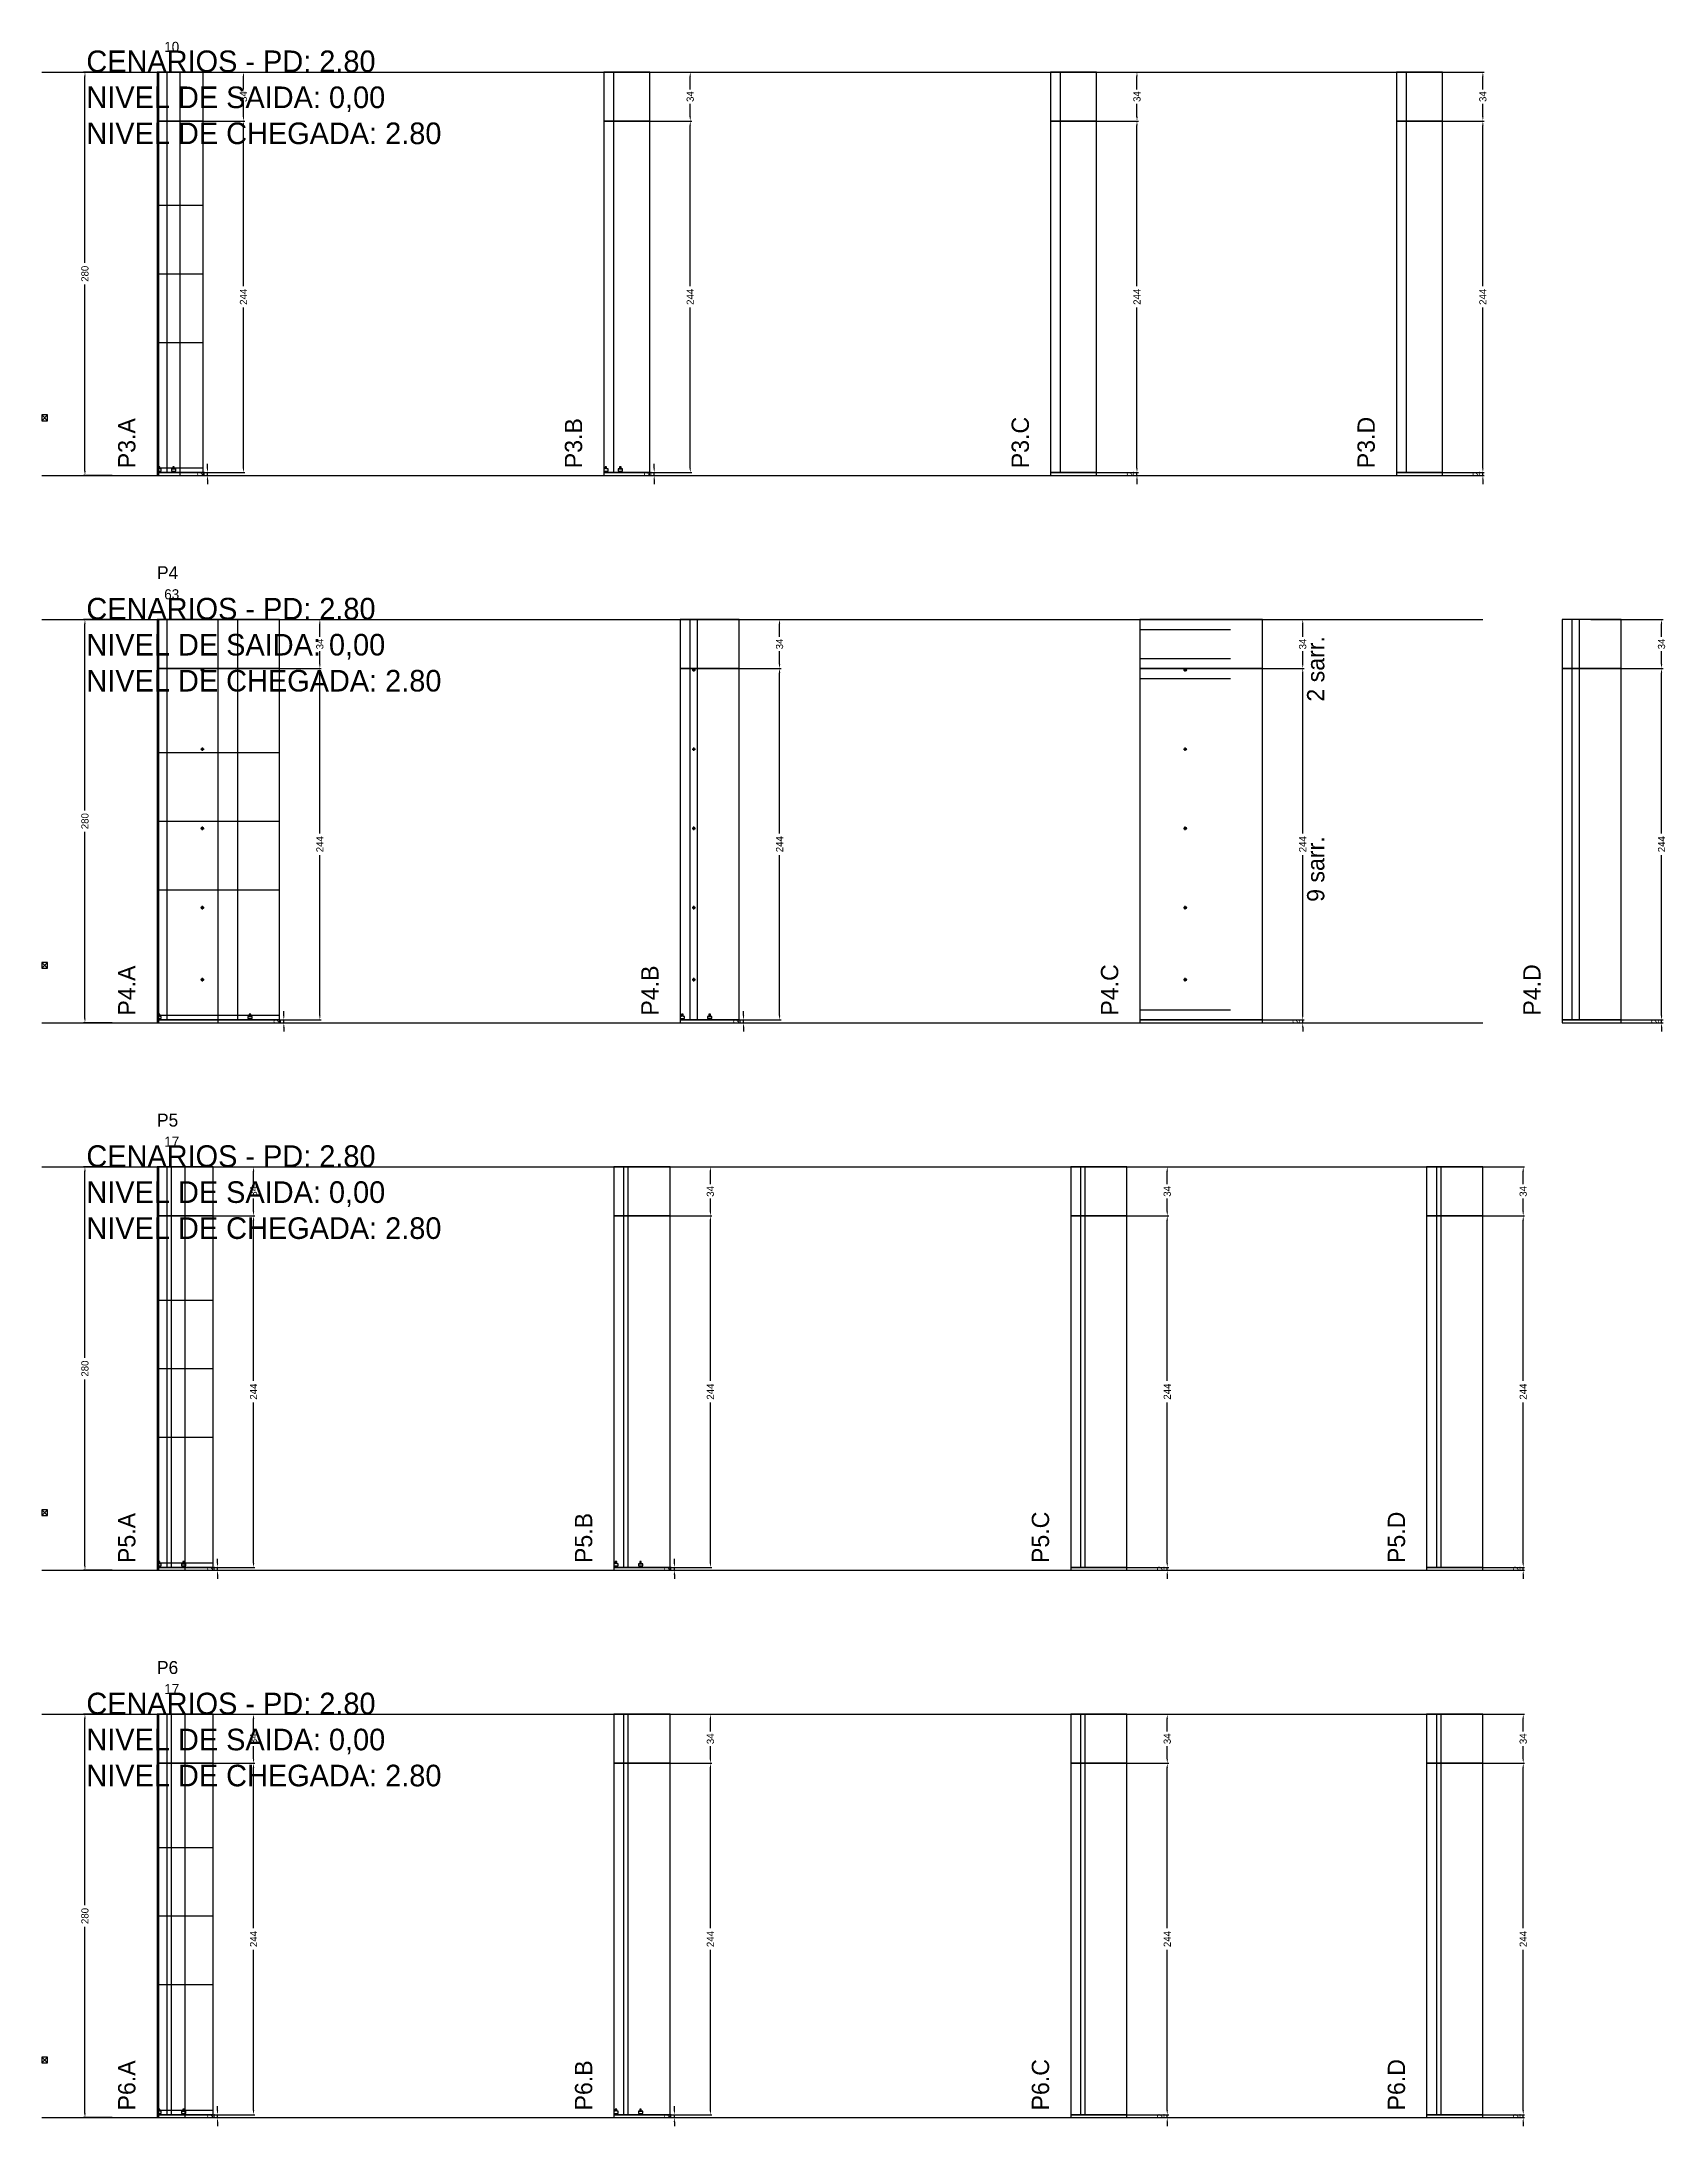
# Model space of a CAD drawing. Header units: centimetres. Extents: x -8500 to 4118, y -39526 to 295.
# Drawn here: x -7000 to -5873, y -2286 to -839 of the extents above; entities that cross this region are included whole.
import ezdxf

# ---------------------------------------------------------------- set-up
doc = ezdxf.new("R2010")
doc.units = ezdxf.units.CM
doc.linetypes.add('DASHED', pattern=[2, -2])
for name, color, linetype in [('CHAPA', 140, 'Continuous'), ('COTA', 241, 'Continuous'), ('COTAS FURACAO', 16, 'Continuous'), ('Madeira', 30, 'Continuous'), ('MEIO_PONT', 160, 'Continuous'), ('NOMENCLATURA', 7, 'Continuous'), ('Nível', 160, 'Continuous'), ('Painéis', 200, 'Continuous'), ('Perfil Metálico', 150, 'Continuous'), ('SARR_2.2x7', 40, 'Continuous'), ('SARRAFO DE PRESSAO', 200, 'Continuous'), ('texto', 7, 'Continuous'), ('TEXTO_GERAL', 7, 'Continuous')]:
    doc.layers.add(name, color=color, linetype=linetype)
doc.dimstyles.new('PAINEL-NOVA', dxfattribs={"dimtxt": 5, "dimasz": 3, "dimexe": 1, "dimexo": 1, "dimgap": 1, "dimtad": 1, "dimcen": 2.5, "dimazin": 3, "dimtfac": 1, "dimtmove": 0, "dimatfit": 3})

# ---------------------------------------------------------------- blocks, each defined once
blk = doc.blocks.new('_CLOSEDFILLED')
at = {"color": 0, "linetype": 'BYBLOCK'}
blk.add_solid([(-1, 0.16), (0, 0), (-1, -0.16)], dxfattribs=at)
blk = doc.blocks.new('*D53')
for p, q in [((-6951, -860), (-6971, -860)), ((-6970, -992.5), (-6970, -863)), ((-6970, -1137), (-6970, -1007.5)), ((-6951, -1140), (-6971, -1140))]:
    blk.add_line(p, q)
at = {"layer": 'Defpoints'}
for p in [(-6950, -860), (-6970, -1140), (-6950, -1140)]:
    blk.add_point(p, dxfattribs=at)
at = {"layer": 'COTA', "xscale": 3, "yscale": 3}
for p, rotation in [((-6970, -860), 90), ((-6970, -1140), 270)]:
    blk.add_blockref('_CLOSEDFILLED', p, dxfattribs=dict(at, rotation=rotation))
at = {"layer": 'COTA', "insert": (-6970, -1000), "char_height": 5, "attachment_point": 5, "rotation": 90}
blk.add_mtext('280', dxfattribs=at)
blk = doc.blocks.new('MULDURA')
at = {"layer": 'Paineis'}
for p, q in [((0, 0), (4, 4)), ((4, 0), (0, 4))]:
    blk.add_line(p, q, dxfattribs=at)
blk.add_lwpolyline([(0, 0), (4, 0), (4, 4), (0, 4)], close=True, dxfattribs=at)
blk = doc.blocks.new('*D55')
for p, q in [((-6909, -894), (-6859, -894)), ((-6860, -1008.5), (-6860, -897)), ((-6860, -1135), (-6860, -1023.5)), ((-6909, -1138), (-6859, -1138))]:
    blk.add_line(p, q)
at = {"layer": 'Defpoints'}
for p in [(-6910, -894), (-6910, -1138), (-6860, -1138)]:
    blk.add_point(p, dxfattribs=at)
at = {"layer": 'COTA', "xscale": 3, "yscale": 3}
for p, rotation in [((-6860, -894), 90), ((-6860, -1138), 270)]:
    blk.add_blockref('_CLOSEDFILLED', p, dxfattribs=dict(at, rotation=rotation))
at = {"layer": 'COTA', "insert": (-6860, -1016), "char_height": 5, "attachment_point": 5, "rotation": 90}
blk.add_mtext('244', dxfattribs=at)
blk = doc.blocks.new('*D56')
for p, q in [((-6909, -860), (-6859, -860)), ((-6860, -872), (-6860, -863)), ((-6860, -891), (-6860, -882)), ((-6909, -894), (-6859, -894))]:
    blk.add_line(p, q)
at = {"layer": 'Defpoints'}
for p in [(-6910, -860), (-6910, -894), (-6860, -894)]:
    blk.add_point(p, dxfattribs=at)
at = {"layer": 'COTA', "xscale": 3, "yscale": 3}
for p, rotation in [((-6860, -860), 90), ((-6860, -894), 270)]:
    blk.add_blockref('_CLOSEDFILLED', p, dxfattribs=dict(at, rotation=rotation))
at = {"layer": 'COTA', "insert": (-6860, -877), "char_height": 5, "attachment_point": 5, "rotation": 90}
blk.add_mtext('34', dxfattribs=at)
blk = doc.blocks.new('SLIPTEE')
at = {"layer": 'Paineis'}
blk.add_lwpolyline([(0, 0), (3, 0), (3, 1.5), (2, 1.5), (2, 3), (1, 3), (1, 1.5), (0, 1.5)], close=True, dxfattribs=at)
blk = doc.blocks.new('SLIPTDD')
at = {"layer": 'Paineis'}
blk.add_line((0, 1.5), (3, 1.5), dxfattribs=at)
blk.add_lwpolyline([(0, 0), (3, 0), (3, 1.5), (2, 1.5), (2, 3), (1, 3), (1, 1.5), (0, 1.5)], close=True, dxfattribs=at)
blk = doc.blocks.new('*D58')
for p, q in [((-6599, -894), (-6549, -894)), ((-6550, -1008.5), (-6550, -897)), ((-6550, -1135), (-6550, -1023.5)), ((-6599, -1138), (-6549, -1138))]:
    blk.add_line(p, q)
at = {"layer": 'Defpoints'}
for p in [(-6600, -894), (-6600, -1138), (-6550, -1138)]:
    blk.add_point(p, dxfattribs=at)
at = {"layer": 'COTA', "xscale": 3, "yscale": 3}
for p, rotation in [((-6550, -894), 90), ((-6550, -1138), 270)]:
    blk.add_blockref('_CLOSEDFILLED', p, dxfattribs=dict(at, rotation=rotation))
at = {"layer": 'COTA', "insert": (-6550, -1016), "char_height": 5, "attachment_point": 5, "rotation": 90}
blk.add_mtext('244', dxfattribs=at)
blk = doc.blocks.new('*D59')
for p, q in [((-6599, -860), (-6549, -860)), ((-6550, -872), (-6550, -863)), ((-6550, -891), (-6550, -882)), ((-6599, -894), (-6549, -894))]:
    blk.add_line(p, q)
at = {"layer": 'Defpoints'}
for p in [(-6600, -860), (-6600, -894), (-6550, -894)]:
    blk.add_point(p, dxfattribs=at)
at = {"layer": 'COTA', "xscale": 3, "yscale": 3}
for p, rotation in [((-6550, -860), 90), ((-6550, -894), 270)]:
    blk.add_blockref('_CLOSEDFILLED', p, dxfattribs=dict(at, rotation=rotation))
at = {"layer": 'COTA', "insert": (-6550, -877), "char_height": 5, "attachment_point": 5, "rotation": 90}
blk.add_mtext('34', dxfattribs=at)
blk = doc.blocks.new('*D61')
for p, q in [((-6289, -894), (-6239, -894)), ((-6240, -1008.5), (-6240, -897)), ((-6240, -1135), (-6240, -1023.5)), ((-6289, -1138), (-6239, -1138))]:
    blk.add_line(p, q)
at = {"layer": 'Defpoints'}
for p in [(-6290, -894), (-6290, -1138), (-6240, -1138)]:
    blk.add_point(p, dxfattribs=at)
at = {"layer": 'COTA', "xscale": 3, "yscale": 3}
for p, rotation in [((-6240, -894), 90), ((-6240, -1138), 270)]:
    blk.add_blockref('_CLOSEDFILLED', p, dxfattribs=dict(at, rotation=rotation))
at = {"layer": 'COTA', "insert": (-6240, -1016), "char_height": 5, "attachment_point": 5, "rotation": 90}
blk.add_mtext('244', dxfattribs=at)
blk = doc.blocks.new('*D62')
for p, q in [((-6289, -860), (-6239, -860)), ((-6240, -872), (-6240, -863)), ((-6240, -891), (-6240, -882)), ((-6289, -894), (-6239, -894))]:
    blk.add_line(p, q)
at = {"layer": 'Defpoints'}
for p in [(-6290, -860), (-6290, -894), (-6240, -894)]:
    blk.add_point(p, dxfattribs=at)
at = {"layer": 'COTA', "xscale": 3, "yscale": 3}
for p, rotation in [((-6240, -860), 90), ((-6240, -894), 270)]:
    blk.add_blockref('_CLOSEDFILLED', p, dxfattribs=dict(at, rotation=rotation))
at = {"layer": 'COTA', "insert": (-6240, -877), "char_height": 5, "attachment_point": 5, "rotation": 90}
blk.add_mtext('34', dxfattribs=at)
blk = doc.blocks.new('*D64')
for p, q in [((-6049, -894), (-5999, -894)), ((-6000, -1008.5), (-6000, -897)), ((-6000, -1135), (-6000, -1023.5)), ((-6049, -1138), (-5999, -1138))]:
    blk.add_line(p, q)
at = {"layer": 'Defpoints'}
for p in [(-6050, -894), (-6050, -1138), (-6000, -1138)]:
    blk.add_point(p, dxfattribs=at)
at = {"layer": 'COTA', "xscale": 3, "yscale": 3}
for p, rotation in [((-6000, -894), 90), ((-6000, -1138), 270)]:
    blk.add_blockref('_CLOSEDFILLED', p, dxfattribs=dict(at, rotation=rotation))
at = {"layer": 'COTA', "insert": (-6000, -1016), "char_height": 5, "attachment_point": 5, "rotation": 90}
blk.add_mtext('244', dxfattribs=at)
blk = doc.blocks.new('*D65')
for p, q in [((-6049, -860), (-5999, -860)), ((-6000, -872), (-6000, -863)), ((-6000, -891), (-6000, -882)), ((-6049, -894), (-5999, -894))]:
    blk.add_line(p, q)
at = {"layer": 'Defpoints'}
for p in [(-6050, -860), (-6050, -894), (-6000, -894)]:
    blk.add_point(p, dxfattribs=at)
at = {"layer": 'COTA', "xscale": 3, "yscale": 3}
for p, rotation in [((-6000, -860), 90), ((-6000, -894), 270)]:
    blk.add_blockref('_CLOSEDFILLED', p, dxfattribs=dict(at, rotation=rotation))
at = {"layer": 'COTA', "insert": (-6000, -877), "char_height": 5, "attachment_point": 5, "rotation": 90}
blk.add_mtext('34', dxfattribs=at)
blk = doc.blocks.new('*D79')
for p, q in [((-6951, -1240), (-6971, -1240)), ((-6970, -1372.5), (-6970, -1243)), ((-6970, -1517), (-6970, -1387.5)), ((-6951, -1520), (-6971, -1520))]:
    blk.add_line(p, q)
at = {"layer": 'Defpoints'}
for p in [(-6950, -1240), (-6970, -1520), (-6950, -1520)]:
    blk.add_point(p, dxfattribs=at)
at = {"layer": 'COTA', "xscale": 3, "yscale": 3}
for p, rotation in [((-6970, -1240), 90), ((-6970, -1520), 270)]:
    blk.add_blockref('_CLOSEDFILLED', p, dxfattribs=dict(at, rotation=rotation))
at = {"layer": 'COTA', "insert": (-6970, -1380), "char_height": 5, "attachment_point": 5, "rotation": 90}
blk.add_mtext('280', dxfattribs=at)
blk = doc.blocks.new('*D81')
for p, q in [((-6856, -1274), (-6806, -1274)), ((-6807, -1388.5), (-6807, -1277)), ((-6807, -1515), (-6807, -1403.5)), ((-6856, -1518), (-6806, -1518))]:
    blk.add_line(p, q)
at = {"layer": 'Defpoints'}
for p in [(-6857, -1274), (-6857, -1518), (-6807, -1518)]:
    blk.add_point(p, dxfattribs=at)
at = {"layer": 'COTA', "xscale": 3, "yscale": 3}
for p, rotation in [((-6807, -1274), 90), ((-6807, -1518), 270)]:
    blk.add_blockref('_CLOSEDFILLED', p, dxfattribs=dict(at, rotation=rotation))
at = {"layer": 'COTA', "insert": (-6807, -1396), "char_height": 5, "attachment_point": 5, "rotation": 90}
blk.add_mtext('244', dxfattribs=at)
blk = doc.blocks.new('*D82')
for p, q in [((-6856, -1240), (-6806, -1240)), ((-6807, -1252), (-6807, -1243)), ((-6807, -1271), (-6807, -1262)), ((-6856, -1274), (-6806, -1274))]:
    blk.add_line(p, q)
at = {"layer": 'Defpoints'}
for p in [(-6857, -1240), (-6857, -1274), (-6807, -1274)]:
    blk.add_point(p, dxfattribs=at)
at = {"layer": 'COTA', "xscale": 3, "yscale": 3}
for p, rotation in [((-6807, -1240), 90), ((-6807, -1274), 270)]:
    blk.add_blockref('_CLOSEDFILLED', p, dxfattribs=dict(at, rotation=rotation))
at = {"layer": 'COTA', "insert": (-6807, -1257), "char_height": 5, "attachment_point": 5, "rotation": 90}
blk.add_mtext('34', dxfattribs=at)
blk = doc.blocks.new('furacao')
at = {"layer": 'COTAS FURACAO'}
for p, q in [((-1.2, 0), (1.2, 0)), ((0, -1.2), (0, 1.2))]:
    blk.add_line(p, q, dxfattribs=at)
blk.add_circle((0, 0), 0.8, dxfattribs=at)
blk = doc.blocks.new('*D84')
for p, q in [((-6537, -1274), (-6487, -1274)), ((-6488, -1388.5), (-6488, -1277)), ((-6488, -1515), (-6488, -1403.5)), ((-6537, -1518), (-6487, -1518))]:
    blk.add_line(p, q)
at = {"layer": 'Defpoints'}
for p in [(-6538, -1274), (-6538, -1518), (-6488, -1518)]:
    blk.add_point(p, dxfattribs=at)
at = {"layer": 'COTA', "xscale": 3, "yscale": 3}
for p, rotation in [((-6488, -1274), 90), ((-6488, -1518), 270)]:
    blk.add_blockref('_CLOSEDFILLED', p, dxfattribs=dict(at, rotation=rotation))
at = {"layer": 'COTA', "insert": (-6488, -1396), "char_height": 5, "attachment_point": 5, "rotation": 90}
blk.add_mtext('244', dxfattribs=at)
blk = doc.blocks.new('*D85')
for p, q in [((-6537, -1240), (-6487, -1240)), ((-6488, -1252), (-6488, -1243)), ((-6488, -1271), (-6488, -1262)), ((-6537, -1274), (-6487, -1274))]:
    blk.add_line(p, q)
at = {"layer": 'Defpoints'}
for p in [(-6538, -1240), (-6538, -1274), (-6488, -1274)]:
    blk.add_point(p, dxfattribs=at)
at = {"layer": 'COTA', "xscale": 3, "yscale": 3}
for p, rotation in [((-6488, -1240), 90), ((-6488, -1274), 270)]:
    blk.add_blockref('_CLOSEDFILLED', p, dxfattribs=dict(at, rotation=rotation))
at = {"layer": 'COTA', "insert": (-6488, -1257), "char_height": 5, "attachment_point": 5, "rotation": 90}
blk.add_mtext('34', dxfattribs=at)
blk = doc.blocks.new('*D87')
for p, q in [((-6174, -1274), (-6124, -1274)), ((-6125, -1388.5), (-6125, -1277)), ((-6125, -1515), (-6125, -1403.5)), ((-6174, -1518), (-6124, -1518))]:
    blk.add_line(p, q)
at = {"layer": 'Defpoints'}
for p in [(-6175, -1274), (-6175, -1518), (-6125, -1518)]:
    blk.add_point(p, dxfattribs=at)
at = {"layer": 'COTA', "xscale": 3, "yscale": 3}
for p, rotation in [((-6125, -1274), 90), ((-6125, -1518), 270)]:
    blk.add_blockref('_CLOSEDFILLED', p, dxfattribs=dict(at, rotation=rotation))
at = {"layer": 'COTA', "insert": (-6125, -1396), "char_height": 5, "attachment_point": 5, "rotation": 90}
blk.add_mtext('244', dxfattribs=at)
blk = doc.blocks.new('*D88')
for p, q in [((-6174, -1240), (-6124, -1240)), ((-6125, -1252), (-6125, -1243)), ((-6125, -1271), (-6125, -1262)), ((-6174, -1274), (-6124, -1274))]:
    blk.add_line(p, q)
at = {"layer": 'Defpoints'}
for p in [(-6175, -1240), (-6175, -1274), (-6125, -1274)]:
    blk.add_point(p, dxfattribs=at)
at = {"layer": 'COTA', "xscale": 3, "yscale": 3}
for p, rotation in [((-6125, -1240), 90), ((-6125, -1274), 270)]:
    blk.add_blockref('_CLOSEDFILLED', p, dxfattribs=dict(at, rotation=rotation))
at = {"layer": 'COTA', "insert": (-6125, -1257), "char_height": 5, "attachment_point": 5, "rotation": 90}
blk.add_mtext('34', dxfattribs=at)
blk = doc.blocks.new('*D90')
for p, q in [((-5925, -1274), (-5875, -1274)), ((-5876, -1388.5), (-5876, -1277)), ((-5876, -1515), (-5876, -1403.5)), ((-5925, -1518), (-5875, -1518))]:
    blk.add_line(p, q)
at = {"layer": 'Defpoints'}
for p in [(-5926, -1274), (-5926, -1518), (-5876, -1518)]:
    blk.add_point(p, dxfattribs=at)
at = {"layer": 'COTA', "xscale": 3, "yscale": 3}
for p, rotation in [((-5876, -1274), 90), ((-5876, -1518), 270)]:
    blk.add_blockref('_CLOSEDFILLED', p, dxfattribs=dict(at, rotation=rotation))
at = {"layer": 'COTA', "insert": (-5876, -1396), "char_height": 5, "attachment_point": 5, "rotation": 90}
blk.add_mtext('244', dxfattribs=at)
blk = doc.blocks.new('*D91')
for p, q in [((-5925, -1240), (-5875, -1240)), ((-5876, -1252), (-5876, -1243)), ((-5876, -1271), (-5876, -1262)), ((-5925, -1274), (-5875, -1274))]:
    blk.add_line(p, q)
at = {"layer": 'Defpoints'}
for p in [(-5926, -1240), (-5926, -1274), (-5876, -1274)]:
    blk.add_point(p, dxfattribs=at)
at = {"layer": 'COTA', "xscale": 3, "yscale": 3}
for p, rotation in [((-5876, -1240), 90), ((-5876, -1274), 270)]:
    blk.add_blockref('_CLOSEDFILLED', p, dxfattribs=dict(at, rotation=rotation))
at = {"layer": 'COTA', "insert": (-5876, -1257), "char_height": 5, "attachment_point": 5, "rotation": 90}
blk.add_mtext('34', dxfattribs=at)
blk = doc.blocks.new('*D105')
for p, q in [((-6951, -1620), (-6971, -1620)), ((-6970, -1752.5), (-6970, -1623)), ((-6970, -1897), (-6970, -1767.5)), ((-6951, -1900), (-6971, -1900))]:
    blk.add_line(p, q)
at = {"layer": 'Defpoints'}
for p in [(-6950, -1620), (-6970, -1900), (-6950, -1900)]:
    blk.add_point(p, dxfattribs=at)
at = {"layer": 'COTA', "xscale": 3, "yscale": 3}
for p, rotation in [((-6970, -1620), 90), ((-6970, -1900), 270)]:
    blk.add_blockref('_CLOSEDFILLED', p, dxfattribs=dict(at, rotation=rotation))
at = {"layer": 'COTA', "insert": (-6970, -1760), "char_height": 5, "attachment_point": 5, "rotation": 90}
blk.add_mtext('280', dxfattribs=at)
blk = doc.blocks.new('*D107')
for p, q in [((-6902, -1654), (-6852, -1654)), ((-6853, -1768.5), (-6853, -1657)), ((-6853, -1895), (-6853, -1783.5)), ((-6902, -1898), (-6852, -1898))]:
    blk.add_line(p, q)
at = {"layer": 'Defpoints'}
for p in [(-6903, -1654), (-6903, -1898), (-6853, -1898)]:
    blk.add_point(p, dxfattribs=at)
at = {"layer": 'COTA', "xscale": 3, "yscale": 3}
for p, rotation in [((-6853, -1654), 90), ((-6853, -1898), 270)]:
    blk.add_blockref('_CLOSEDFILLED', p, dxfattribs=dict(at, rotation=rotation))
at = {"layer": 'COTA', "insert": (-6853, -1776), "char_height": 5, "attachment_point": 5, "rotation": 90}
blk.add_mtext('244', dxfattribs=at)
blk = doc.blocks.new('*D108')
for p, q in [((-6902, -1620), (-6852, -1620)), ((-6853, -1632), (-6853, -1623)), ((-6853, -1651), (-6853, -1642)), ((-6902, -1654), (-6852, -1654))]:
    blk.add_line(p, q)
at = {"layer": 'Defpoints'}
for p in [(-6903, -1620), (-6903, -1654), (-6853, -1654)]:
    blk.add_point(p, dxfattribs=at)
at = {"layer": 'COTA', "xscale": 3, "yscale": 3}
for p, rotation in [((-6853, -1620), 90), ((-6853, -1654), 270)]:
    blk.add_blockref('_CLOSEDFILLED', p, dxfattribs=dict(at, rotation=rotation))
at = {"layer": 'COTA', "insert": (-6853, -1637), "char_height": 5, "attachment_point": 5, "rotation": 90}
blk.add_mtext('34', dxfattribs=at)
blk = doc.blocks.new('*D110')
for p, q in [((-6585, -1654), (-6535, -1654)), ((-6536, -1768.5), (-6536, -1657)), ((-6536, -1895), (-6536, -1783.5)), ((-6585, -1898), (-6535, -1898))]:
    blk.add_line(p, q)
at = {"layer": 'Defpoints'}
for p in [(-6586, -1654), (-6586, -1898), (-6536, -1898)]:
    blk.add_point(p, dxfattribs=at)
at = {"layer": 'COTA', "xscale": 3, "yscale": 3}
for p, rotation in [((-6536, -1654), 90), ((-6536, -1898), 270)]:
    blk.add_blockref('_CLOSEDFILLED', p, dxfattribs=dict(at, rotation=rotation))
at = {"layer": 'COTA', "insert": (-6536, -1776), "char_height": 5, "attachment_point": 5, "rotation": 90}
blk.add_mtext('244', dxfattribs=at)
blk = doc.blocks.new('*D111')
for p, q in [((-6585, -1620), (-6535, -1620)), ((-6536, -1632), (-6536, -1623)), ((-6536, -1651), (-6536, -1642)), ((-6585, -1654), (-6535, -1654))]:
    blk.add_line(p, q)
at = {"layer": 'Defpoints'}
for p in [(-6586, -1620), (-6586, -1654), (-6536, -1654)]:
    blk.add_point(p, dxfattribs=at)
at = {"layer": 'COTA', "xscale": 3, "yscale": 3}
for p, rotation in [((-6536, -1620), 90), ((-6536, -1654), 270)]:
    blk.add_blockref('_CLOSEDFILLED', p, dxfattribs=dict(at, rotation=rotation))
at = {"layer": 'COTA', "insert": (-6536, -1637), "char_height": 5, "attachment_point": 5, "rotation": 90}
blk.add_mtext('34', dxfattribs=at)
blk = doc.blocks.new('*D113')
for p, q in [((-6268, -1654), (-6218, -1654)), ((-6219, -1768.5), (-6219, -1657)), ((-6219, -1895), (-6219, -1783.5)), ((-6268, -1898), (-6218, -1898))]:
    blk.add_line(p, q)
at = {"layer": 'Defpoints'}
for p in [(-6269, -1654), (-6269, -1898), (-6219, -1898)]:
    blk.add_point(p, dxfattribs=at)
at = {"layer": 'COTA', "xscale": 3, "yscale": 3}
for p, rotation in [((-6219, -1654), 90), ((-6219, -1898), 270)]:
    blk.add_blockref('_CLOSEDFILLED', p, dxfattribs=dict(at, rotation=rotation))
at = {"layer": 'COTA', "insert": (-6219, -1776), "char_height": 5, "attachment_point": 5, "rotation": 90}
blk.add_mtext('244', dxfattribs=at)
blk = doc.blocks.new('*D114')
for p, q in [((-6268, -1620), (-6218, -1620)), ((-6219, -1632), (-6219, -1623)), ((-6219, -1651), (-6219, -1642)), ((-6268, -1654), (-6218, -1654))]:
    blk.add_line(p, q)
at = {"layer": 'Defpoints'}
for p in [(-6269, -1620), (-6269, -1654), (-6219, -1654)]:
    blk.add_point(p, dxfattribs=at)
at = {"layer": 'COTA', "xscale": 3, "yscale": 3}
for p, rotation in [((-6219, -1620), 90), ((-6219, -1654), 270)]:
    blk.add_blockref('_CLOSEDFILLED', p, dxfattribs=dict(at, rotation=rotation))
at = {"layer": 'COTA', "insert": (-6219, -1637), "char_height": 5, "attachment_point": 5, "rotation": 90}
blk.add_mtext('34', dxfattribs=at)
blk = doc.blocks.new('*D116')
for p, q in [((-6021, -1654), (-5971, -1654)), ((-5972, -1768.5), (-5972, -1657)), ((-5972, -1895), (-5972, -1783.5)), ((-6021, -1898), (-5971, -1898))]:
    blk.add_line(p, q)
at = {"layer": 'Defpoints'}
for p in [(-6022, -1654), (-6022, -1898), (-5972, -1898)]:
    blk.add_point(p, dxfattribs=at)
at = {"layer": 'COTA', "xscale": 3, "yscale": 3}
for p, rotation in [((-5972, -1654), 90), ((-5972, -1898), 270)]:
    blk.add_blockref('_CLOSEDFILLED', p, dxfattribs=dict(at, rotation=rotation))
at = {"layer": 'COTA', "insert": (-5972, -1776), "char_height": 5, "attachment_point": 5, "rotation": 90}
blk.add_mtext('244', dxfattribs=at)
blk = doc.blocks.new('*D117')
for p, q in [((-6021, -1620), (-5971, -1620)), ((-5972, -1632), (-5972, -1623)), ((-5972, -1651), (-5972, -1642)), ((-6021, -1654), (-5971, -1654))]:
    blk.add_line(p, q)
at = {"layer": 'Defpoints'}
for p in [(-6022, -1620), (-6022, -1654), (-5972, -1654)]:
    blk.add_point(p, dxfattribs=at)
at = {"layer": 'COTA', "xscale": 3, "yscale": 3}
for p, rotation in [((-5972, -1620), 90), ((-5972, -1654), 270)]:
    blk.add_blockref('_CLOSEDFILLED', p, dxfattribs=dict(at, rotation=rotation))
at = {"layer": 'COTA', "insert": (-5972, -1637), "char_height": 5, "attachment_point": 5, "rotation": 90}
blk.add_mtext('34', dxfattribs=at)
blk = doc.blocks.new('*D131')
for p, q in [((-6951, -2000), (-6971, -2000)), ((-6970, -2132.5), (-6970, -2003)), ((-6970, -2277), (-6970, -2147.5)), ((-6951, -2280), (-6971, -2280))]:
    blk.add_line(p, q)
at = {"layer": 'Defpoints'}
for p in [(-6950, -2000), (-6970, -2280), (-6950, -2280)]:
    blk.add_point(p, dxfattribs=at)
at = {"layer": 'COTA', "xscale": 3, "yscale": 3}
for p, rotation in [((-6970, -2000), 90), ((-6970, -2280), 270)]:
    blk.add_blockref('_CLOSEDFILLED', p, dxfattribs=dict(at, rotation=rotation))
at = {"layer": 'COTA', "insert": (-6970, -2140), "char_height": 5, "attachment_point": 5, "rotation": 90}
blk.add_mtext('280', dxfattribs=at)
blk = doc.blocks.new('*D133')
for p, q in [((-6902, -2034), (-6852, -2034)), ((-6853, -2148.5), (-6853, -2037)), ((-6853, -2275), (-6853, -2163.5)), ((-6902, -2278), (-6852, -2278))]:
    blk.add_line(p, q)
at = {"layer": 'Defpoints'}
for p in [(-6903, -2034), (-6903, -2278), (-6853, -2278)]:
    blk.add_point(p, dxfattribs=at)
at = {"layer": 'COTA', "xscale": 3, "yscale": 3}
for p, rotation in [((-6853, -2034), 90), ((-6853, -2278), 270)]:
    blk.add_blockref('_CLOSEDFILLED', p, dxfattribs=dict(at, rotation=rotation))
at = {"layer": 'COTA', "insert": (-6853, -2156), "char_height": 5, "attachment_point": 5, "rotation": 90}
blk.add_mtext('244', dxfattribs=at)
blk = doc.blocks.new('*D134')
for p, q in [((-6902, -2000), (-6852, -2000)), ((-6853, -2012), (-6853, -2003)), ((-6853, -2031), (-6853, -2022)), ((-6902, -2034), (-6852, -2034))]:
    blk.add_line(p, q)
at = {"layer": 'Defpoints'}
for p in [(-6903, -2000), (-6903, -2034), (-6853, -2034)]:
    blk.add_point(p, dxfattribs=at)
at = {"layer": 'COTA', "xscale": 3, "yscale": 3}
for p, rotation in [((-6853, -2000), 90), ((-6853, -2034), 270)]:
    blk.add_blockref('_CLOSEDFILLED', p, dxfattribs=dict(at, rotation=rotation))
at = {"layer": 'COTA', "insert": (-6853, -2017), "char_height": 5, "attachment_point": 5, "rotation": 90}
blk.add_mtext('34', dxfattribs=at)
blk = doc.blocks.new('*D136')
for p, q in [((-6585, -2034), (-6535, -2034)), ((-6536, -2148.5), (-6536, -2037)), ((-6536, -2275), (-6536, -2163.5)), ((-6585, -2278), (-6535, -2278))]:
    blk.add_line(p, q)
at = {"layer": 'Defpoints'}
for p in [(-6586, -2034), (-6586, -2278), (-6536, -2278)]:
    blk.add_point(p, dxfattribs=at)
at = {"layer": 'COTA', "xscale": 3, "yscale": 3}
for p, rotation in [((-6536, -2034), 90), ((-6536, -2278), 270)]:
    blk.add_blockref('_CLOSEDFILLED', p, dxfattribs=dict(at, rotation=rotation))
at = {"layer": 'COTA', "insert": (-6536, -2156), "char_height": 5, "attachment_point": 5, "rotation": 90}
blk.add_mtext('244', dxfattribs=at)
blk = doc.blocks.new('*D137')
for p, q in [((-6585, -2000), (-6535, -2000)), ((-6536, -2012), (-6536, -2003)), ((-6536, -2031), (-6536, -2022)), ((-6585, -2034), (-6535, -2034))]:
    blk.add_line(p, q)
at = {"layer": 'Defpoints'}
for p in [(-6586, -2000), (-6586, -2034), (-6536, -2034)]:
    blk.add_point(p, dxfattribs=at)
at = {"layer": 'COTA', "xscale": 3, "yscale": 3}
for p, rotation in [((-6536, -2000), 90), ((-6536, -2034), 270)]:
    blk.add_blockref('_CLOSEDFILLED', p, dxfattribs=dict(at, rotation=rotation))
at = {"layer": 'COTA', "insert": (-6536, -2017), "char_height": 5, "attachment_point": 5, "rotation": 90}
blk.add_mtext('34', dxfattribs=at)
blk = doc.blocks.new('*D139')
for p, q in [((-6268, -2034), (-6218, -2034)), ((-6219, -2148.5), (-6219, -2037)), ((-6219, -2275), (-6219, -2163.5)), ((-6268, -2278), (-6218, -2278))]:
    blk.add_line(p, q)
at = {"layer": 'Defpoints'}
for p in [(-6269, -2034), (-6269, -2278), (-6219, -2278)]:
    blk.add_point(p, dxfattribs=at)
at = {"layer": 'COTA', "xscale": 3, "yscale": 3}
for p, rotation in [((-6219, -2034), 90), ((-6219, -2278), 270)]:
    blk.add_blockref('_CLOSEDFILLED', p, dxfattribs=dict(at, rotation=rotation))
at = {"layer": 'COTA', "insert": (-6219, -2156), "char_height": 5, "attachment_point": 5, "rotation": 90}
blk.add_mtext('244', dxfattribs=at)
blk = doc.blocks.new('*D140')
for p, q in [((-6268, -2000), (-6218, -2000)), ((-6219, -2012), (-6219, -2003)), ((-6219, -2031), (-6219, -2022)), ((-6268, -2034), (-6218, -2034))]:
    blk.add_line(p, q)
at = {"layer": 'Defpoints'}
for p in [(-6269, -2000), (-6269, -2034), (-6219, -2034)]:
    blk.add_point(p, dxfattribs=at)
at = {"layer": 'COTA', "xscale": 3, "yscale": 3}
for p, rotation in [((-6219, -2000), 90), ((-6219, -2034), 270)]:
    blk.add_blockref('_CLOSEDFILLED', p, dxfattribs=dict(at, rotation=rotation))
at = {"layer": 'COTA', "insert": (-6219, -2017), "char_height": 5, "attachment_point": 5, "rotation": 90}
blk.add_mtext('34', dxfattribs=at)
blk = doc.blocks.new('*D142')
for p, q in [((-6021, -2034), (-5971, -2034)), ((-5972, -2148.5), (-5972, -2037)), ((-5972, -2275), (-5972, -2163.5)), ((-6021, -2278), (-5971, -2278))]:
    blk.add_line(p, q)
at = {"layer": 'Defpoints'}
for p in [(-6022, -2034), (-6022, -2278), (-5972, -2278)]:
    blk.add_point(p, dxfattribs=at)
at = {"layer": 'COTA', "xscale": 3, "yscale": 3}
for p, rotation in [((-5972, -2034), 90), ((-5972, -2278), 270)]:
    blk.add_blockref('_CLOSEDFILLED', p, dxfattribs=dict(at, rotation=rotation))
at = {"layer": 'COTA', "insert": (-5972, -2156), "char_height": 5, "attachment_point": 5, "rotation": 90}
blk.add_mtext('244', dxfattribs=at)
blk = doc.blocks.new('*D143')
for p, q in [((-6021, -2000), (-5971, -2000)), ((-5972, -2012), (-5972, -2003)), ((-5972, -2031), (-5972, -2022)), ((-6021, -2034), (-5971, -2034))]:
    blk.add_line(p, q)
at = {"layer": 'Defpoints'}
for p in [(-6022, -2000), (-6022, -2034), (-5972, -2034)]:
    blk.add_point(p, dxfattribs=at)
at = {"layer": 'COTA', "xscale": 3, "yscale": 3}
for p, rotation in [((-5972, -2000), 90), ((-5972, -2034), 270)]:
    blk.add_blockref('_CLOSEDFILLED', p, dxfattribs=dict(at, rotation=rotation))
at = {"layer": 'COTA', "insert": (-5972, -2017), "char_height": 5, "attachment_point": 5, "rotation": 90}
blk.add_mtext('34', dxfattribs=at)

msp = doc.modelspace()

# ---------------------------------------------------------------- linework, layer by layer
at = {"layer": 'CHAPA'}
for points in [[(-6920, -1140), (-6918.8, -1140), (-6918.8, -860), (-6920, -860)], [(-6920, -1520), (-6918.8, -1520), (-6918.8, -1240), (-6920, -1240)], [(-6920, -1900), (-6918.8, -1900), (-6918.8, -1620), (-6920, -1620)], [(-6920, -2280), (-6918.8, -2280), (-6918.8, -2000), (-6920, -2000)]]:
    msp.add_lwpolyline(points, close=True, dxfattribs=at)
at = {"layer": 'Madeira'}
for points in [[(-6920, -952.4), (-6888, -952.4)], [(-6920, -1047.6), (-6888, -1047.6)], [(-6920, -1332.4), (-6835, -1332.4)], [(-6920, -1427.6), (-6835, -1427.6)], [(-6920, -1712.4), (-6881, -1712.4)], [(-6920, -1807.6), (-6881, -1807.6)], [(-6920, -2092.4), (-6881, -2092.4)], [(-6920, -2187.6), (-6881, -2187.6)]]:
    msp.add_lwpolyline(points, dxfattribs=at)
at = {"layer": 'MEIO_PONT'}
for points in [[(-6920, -1000), (-6888, -1000)], [(-6920, -1380), (-6835, -1380)], [(-6920, -1760), (-6881, -1760)], [(-6920, -2140), (-6881, -2140)]]:
    msp.add_lwpolyline(points, dxfattribs=at)
at = {"layer": 'Nível', "linetype": 'DASHED'}
for points in [[(-7000, -860), (-6000, -860)], [(-7000, -1140), (-6000, -1140)], [(-7000, -1240), (-6000, -1240)], [(-7000, -1520), (-6000, -1520)], [(-7000, -1620), (-6000, -1620)], [(-7000, -1900), (-6000, -1900)], [(-7000, -2000), (-6000, -2000)], [(-7000, -2280), (-6000, -2280)]]:
    msp.add_lwpolyline(points, dxfattribs=at)
at = {"layer": 'Painéis'}
for points in [[(-6920, -894), (-6888, -894), (-6888, -860), (-6920, -860)], [(-6920, -1140), (-6888, -1140), (-6888, -860), (-6920, -860)], [(-6610, -894), (-6578, -894), (-6578, -860), (-6610, -860)], [(-6300, -894), (-6268, -894), (-6268, -860), (-6300, -860)], [(-6060, -894), (-6028, -894), (-6028, -860), (-6060, -860)], [(-6920, -1138), (-6888, -1138), (-6888, -894), (-6920, -894)], [(-6610, -1138), (-6578, -1138), (-6578, -894), (-6610, -894)], [(-6300, -1138), (-6268, -1138), (-6268, -894), (-6300, -894)], [(-6060, -1138), (-6028, -1138), (-6028, -894), (-6060, -894)], [(-6920, -1140), (-6888, -1140), (-6888, -1138), (-6920, -1138)], [(-6610, -1140), (-6578, -1140), (-6578, -1138), (-6610, -1138)], [(-6300, -1140), (-6268, -1140), (-6268, -1138), (-6300, -1138)], [(-6060, -1140), (-6028, -1140), (-6028, -1138), (-6060, -1138)], [(-6920, -1274), (-6835, -1274), (-6835, -1240), (-6920, -1240)], [(-6920, -1520), (-6835, -1520), (-6835, -1240), (-6920, -1240)], [(-6557, -1274), (-6516, -1274), (-6516, -1240), (-6557, -1240)], [(-6238, -1274), (-6153, -1274), (-6153, -1240), (-6238, -1240)], [(-5945, -1274), (-5904, -1274), (-5904, -1240), (-5945, -1240)], [(-6920, -1518), (-6835, -1518), (-6835, -1274), (-6920, -1274)], [(-6557, -1518), (-6516, -1518), (-6516, -1274), (-6557, -1274)], [(-6238, -1518), (-6153, -1518), (-6153, -1274), (-6238, -1274)], [(-5945, -1518), (-5904, -1518), (-5904, -1274), (-5945, -1274)], [(-6920, -1520), (-6835, -1520), (-6835, -1518), (-6920, -1518)], [(-6557, -1520), (-6516, -1520), (-6516, -1518), (-6557, -1518)], [(-6238, -1520), (-6153, -1520), (-6153, -1518), (-6238, -1518)], [(-5945, -1520), (-5904, -1520), (-5904, -1518), (-5945, -1518)], [(-6920, -1654), (-6881, -1654), (-6881, -1620), (-6920, -1620)], [(-6920, -1900), (-6881, -1900), (-6881, -1620), (-6920, -1620)], [(-6603, -1654), (-6564, -1654), (-6564, -1620), (-6603, -1620)], [(-6286, -1654), (-6247, -1654), (-6247, -1620), (-6286, -1620)], [(-6039, -1654), (-6000, -1654), (-6000, -1620), (-6039, -1620)], [(-6920, -1898), (-6881, -1898), (-6881, -1654), (-6920, -1654)], [(-6603, -1898), (-6564, -1898), (-6564, -1654), (-6603, -1654)], [(-6286, -1898), (-6247, -1898), (-6247, -1654), (-6286, -1654)], [(-6039, -1898), (-6000, -1898), (-6000, -1654), (-6039, -1654)], [(-6920, -1900), (-6881, -1900), (-6881, -1898), (-6920, -1898)], [(-6603, -1900), (-6564, -1900), (-6564, -1898), (-6603, -1898)], [(-6286, -1900), (-6247, -1900), (-6247, -1898), (-6286, -1898)], [(-6039, -1900), (-6000, -1900), (-6000, -1898), (-6039, -1898)], [(-6920, -2034), (-6881, -2034), (-6881, -2000), (-6920, -2000)], [(-6920, -2280), (-6881, -2280), (-6881, -2000), (-6920, -2000)], [(-6603, -2034), (-6564, -2034), (-6564, -2000), (-6603, -2000)], [(-6286, -2034), (-6247, -2034), (-6247, -2000), (-6286, -2000)], [(-6039, -2034), (-6000, -2034), (-6000, -2000), (-6039, -2000)], [(-6920, -2278), (-6881, -2278), (-6881, -2034), (-6920, -2034)], [(-6603, -2278), (-6564, -2278), (-6564, -2034), (-6603, -2034)], [(-6286, -2278), (-6247, -2278), (-6247, -2034), (-6286, -2034)], [(-6039, -2278), (-6000, -2278), (-6000, -2034), (-6039, -2034)], [(-6920, -2280), (-6881, -2280), (-6881, -2278), (-6920, -2278)], [(-6603, -2280), (-6564, -2280), (-6564, -2278), (-6603, -2278)], [(-6286, -2280), (-6247, -2280), (-6247, -2278), (-6286, -2278)], [(-6039, -2280), (-6000, -2280), (-6000, -2278), (-6039, -2278)]]:
    msp.add_lwpolyline(points, close=True, dxfattribs=at)
at = {"layer": 'Perfil Metálico'}
for p, q in [((-6904, -1140), (-6904, -860)), ((-6877.5, -1520), (-6877.5, -1240)), ((-6900.5, -1900), (-6900.5, -1620)), ((-6900.5, -2280), (-6900.5, -2000))]:
    msp.add_line(p, q, dxfattribs=at)
at = {"layer": 'SARR_2.2x7'}
for points in [[(-6913, -894), (-6913, -860)], [(-6913, -894), (-6913, -860)], [(-6603, -894), (-6603, -860)], [(-6603, -894), (-6603, -860)], [(-6293, -894), (-6293, -860)], [(-6293, -894), (-6293, -860)], [(-6053, -894), (-6053, -860)], [(-6053, -894), (-6053, -860)], [(-6913, -1274), (-6913, -1240)], [(-6864, -1274), (-6864, -1240)], [(-6550, -1274), (-6550, -1240)], [(-6545, -1274), (-6545, -1240)], [(-5938, -1274), (-5938, -1240)], [(-5933, -1274), (-5933, -1240)], [(-6238, -1247), (-6175, -1247)], [(-6238, -1267), (-6175, -1267)], [(-6238, -1281), (-6175, -1281)], [(-6238, -1511), (-6175, -1511)], [(-6913, -1654), (-6913, -1620)], [(-6910, -1654), (-6910, -1620)], [(-6596, -1654), (-6596, -1620)], [(-6593, -1654), (-6593, -1620)], [(-6279, -1654), (-6279, -1620)], [(-6276, -1654), (-6276, -1620)], [(-6032, -1654), (-6032, -1620)], [(-6029, -1654), (-6029, -1620)], [(-6913, -2034), (-6913, -2000)], [(-6910, -2034), (-6910, -2000)], [(-6596, -2034), (-6596, -2000)], [(-6593, -2034), (-6593, -2000)], [(-6279, -2034), (-6279, -2000)], [(-6276, -2034), (-6276, -2000)], [(-6032, -2034), (-6032, -2000)], [(-6029, -2034), (-6029, -2000)]]:
    msp.add_lwpolyline(points, dxfattribs=at)
at = {"layer": 'SARR_2.2x7', "linetype": 'DASHED'}
for points in [[(-6913, -1138), (-6913, -894)], [(-6913, -1138), (-6913, -894)], [(-6603, -1138), (-6603, -894)], [(-6603, -1138), (-6603, -894)], [(-6293, -1138), (-6293, -894)], [(-6293, -1138), (-6293, -894)], [(-6053, -1138), (-6053, -894)], [(-6053, -1138), (-6053, -894)], [(-6913, -1518), (-6913, -1274)], [(-6864, -1518), (-6864, -1274)], [(-6550, -1518), (-6550, -1274)], [(-6545, -1518), (-6545, -1274)], [(-5938, -1518), (-5938, -1274)], [(-5933, -1518), (-5933, -1274)], [(-6913, -1898), (-6913, -1654)], [(-6910, -1898), (-6910, -1654)], [(-6596, -1898), (-6596, -1654)], [(-6593, -1898), (-6593, -1654)], [(-6279, -1898), (-6279, -1654)], [(-6276, -1898), (-6276, -1654)], [(-6032, -1898), (-6032, -1654)], [(-6029, -1898), (-6029, -1654)], [(-6913, -2278), (-6913, -2034)], [(-6910, -2278), (-6910, -2034)], [(-6596, -2278), (-6596, -2034)], [(-6593, -2278), (-6593, -2034)], [(-6279, -2278), (-6279, -2034)], [(-6276, -2278), (-6276, -2034)], [(-6032, -2278), (-6032, -2034)], [(-6029, -2278), (-6029, -2034)]]:
    msp.add_lwpolyline(points, dxfattribs=at)
at = {"layer": 'SARRAFO DE PRESSAO'}
for points in [[(-6920, -1140), (-6888, -1140), (-6888, -1135), (-6920, -1135)], [(-6920, -1520), (-6835, -1520), (-6835, -1515), (-6920, -1515)], [(-6920, -1900), (-6881, -1900), (-6881, -1895), (-6920, -1895)], [(-6920, -2280), (-6881, -2280), (-6881, -2275), (-6920, -2275)]]:
    msp.add_lwpolyline(points, close=True, dxfattribs=at)

# ---------------------------------------------------------------- block references
at = {"layer": 'COTA'}
for name, p in [('MULDURA', (-7000, -1102)), ('SLIPTEE', (-6920, -1137)), ('SLIPTDD', (-6910, -1137)), ('SLIPTEE', (-6610, -1137)), ('SLIPTDD', (-6600, -1137)), ('furacao', (-6888.5, -1275)), ('furacao', (-6547.5, -1275)), ('furacao', (-6206.5, -1275)), ('furacao', (-6888.5, -1330)), ('furacao', (-6547.5, -1330)), ('furacao', (-6206.5, -1330)), ('furacao', (-6888.5, -1385)), ('furacao', (-6547.5, -1385)), ('furacao', (-6206.5, -1385)), ('furacao', (-6888.5, -1440)), ('furacao', (-6547.5, -1440)), ('furacao', (-6206.5, -1440)), ('MULDURA', (-7000, -1482)), ('furacao', (-6888.5, -1490)), ('furacao', (-6547.5, -1490)), ('furacao', (-6206.5, -1490)), ('SLIPTEE', (-6920, -1517)), ('SLIPTDD', (-6857, -1517)), ('SLIPTEE', (-6557, -1517)), ('SLIPTDD', (-6538, -1517)), ('MULDURA', (-7000, -1862)), ('SLIPTEE', (-6920, -1897)), ('SLIPTDD', (-6903, -1897)), ('SLIPTEE', (-6603, -1897)), ('SLIPTDD', (-6586, -1897)), ('MULDURA', (-7000, -2242)), ('SLIPTEE', (-6920, -2277)), ('SLIPTDD', (-6903, -2277)), ('SLIPTEE', (-6603, -2277)), ('SLIPTDD', (-6586, -2277))]:
    msp.add_blockref(name, p, dxfattribs=at)

# ---------------------------------------------------------------- texts
at = {"layer": 'NOMENCLATURA'}
for s, p in [('CENARIOS - PD: 2.80', (-6969, -860)), ('NIVEL DE SAIDA: 0,00', (-6969, -885)), ('NIVEL DE CHEGADA: 2.80', (-6969, -910)), ('CENARIOS - PD: 2.80', (-6969, -1240)), ('NIVEL DE SAIDA: 0,00', (-6969, -1265)), ('NIVEL DE CHEGADA: 2.80', (-6969, -1290)), ('CENARIOS - PD: 2.80', (-6969, -1620)), ('NIVEL DE SAIDA: 0,00', (-6969, -1645)), ('NIVEL DE CHEGADA: 2.80', (-6969, -1670)), ('CENARIOS - PD: 2.80', (-6969, -2000)), ('NIVEL DE SAIDA: 0,00', (-6969, -2025)), ('NIVEL DE CHEGADA: 2.80', (-6969, -2050))]:
    msp.add_text(s, height=15, dxfattribs=at).set_placement(p)
for s, p in [('P3.A', (-6935, -1135)), ('P3.B', (-6625, -1135)), ('P3.C', (-6315, -1135)), ('P3.D', (-6075, -1135)), ('2 sarr.', (-6110, -1297)), ('9 sarr.', (-6110, -1436)), ('P4.A', (-6935, -1515)), ('P4.B', (-6572, -1515)), ('P4.C', (-6253, -1515)), ('P4.D', (-5960, -1515)), ('P5.A', (-6935, -1895)), ('P5.B', (-6618, -1895)), ('P5.C', (-6301, -1895)), ('P5.D', (-6054, -1895)), ('P6.A', (-6935, -2275)), ('P6.B', (-6618, -2275)), ('P6.C', (-6301, -2275)), ('P6.D', (-6054, -2275))]:
    msp.add_text(s, height=12, rotation=90, dxfattribs=at).set_placement(p)
at = {"layer": 'texto'}
for s, p in [('10', (-6915, -846)), ('63', (-6915, -1226)), ('17', (-6915, -1606)), ('17', (-6915, -1986))]:
    msp.add_text(s, height=7, dxfattribs=at).set_placement(p)
at = {"layer": 'TEXTO_GERAL'}
for s, p in [('P4', (-6920, -1212)), ('P5', (-6920, -1592)), ('P6', (-6920, -1972))]:
    msp.add_text(s, height=9, dxfattribs=at).set_placement(p)

# ---------------------------------------------------------------- dimensions: what is measured, and where the dimension line sits
at = {"layer": 'COTA'}
for base, p1, p2, picture, middle in [((-6970, -1140), (-6950, -1140), (-6950, -860), '*D53', (-6970, -1000)), ((-6860, -894), (-6910, -894), (-6910, -860), '*D56', (-6860, -877)), ((-6550, -894), (-6600, -894), (-6600, -860), '*D59', (-6550, -877)), ((-6240, -894), (-6290, -894), (-6290, -860), '*D62', (-6240, -877)), ((-6000, -894), (-6050, -894), (-6050, -860), '*D65', (-6000, -877)), ((-6860, -1138), (-6910, -1138), (-6910, -894), '*D55', (-6860, -1016)), ((-6550, -1138), (-6600, -1138), (-6600, -894), '*D58', (-6550, -1016)), ((-6240, -1138), (-6290, -1138), (-6290, -894), '*D61', (-6240, -1016)), ((-6000, -1138), (-6050, -1138), (-6050, -894), '*D64', (-6000, -1016)), ((-6970, -1520), (-6950, -1520), (-6950, -1240), '*D79', (-6970, -1380)), ((-6807, -1274), (-6857, -1274), (-6857, -1240), '*D82', (-6807, -1257)), ((-6488, -1274), (-6538, -1274), (-6538, -1240), '*D85', (-6488, -1257)), ((-6125, -1274), (-6175, -1274), (-6175, -1240), '*D88', (-6125, -1257)), ((-5876, -1274), (-5926, -1274), (-5926, -1240), '*D91', (-5876, -1257)), ((-6807, -1518), (-6857, -1518), (-6857, -1274), '*D81', (-6807, -1396)), ((-6488, -1518), (-6538, -1518), (-6538, -1274), '*D84', (-6488, -1396)), ((-6125, -1518), (-6175, -1518), (-6175, -1274), '*D87', (-6125, -1396)), ((-5876, -1518), (-5926, -1518), (-5926, -1274), '*D90', (-5876, -1396)), ((-6970, -1900), (-6950, -1900), (-6950, -1620), '*D105', (-6970, -1760)), ((-6853, -1654), (-6903, -1654), (-6903, -1620), '*D108', (-6853, -1637)), ((-6536, -1654), (-6586, -1654), (-6586, -1620), '*D111', (-6536, -1637)), ((-6219, -1654), (-6269, -1654), (-6269, -1620), '*D114', (-6219, -1637)), ((-5972, -1654), (-6022, -1654), (-6022, -1620), '*D117', (-5972, -1637)), ((-6853, -1898), (-6903, -1898), (-6903, -1654), '*D107', (-6853, -1776)), ((-6536, -1898), (-6586, -1898), (-6586, -1654), '*D110', (-6536, -1776)), ((-6219, -1898), (-6269, -1898), (-6269, -1654), '*D113', (-6219, -1776)), ((-5972, -1898), (-6022, -1898), (-6022, -1654), '*D116', (-5972, -1776)), ((-6970, -2280), (-6950, -2280), (-6950, -2000), '*D131', (-6970, -2140)), ((-6853, -2034), (-6903, -2034), (-6903, -2000), '*D134', (-6853, -2017)), ((-6536, -2034), (-6586, -2034), (-6586, -2000), '*D137', (-6536, -2017)), ((-6219, -2034), (-6269, -2034), (-6269, -2000), '*D140', (-6219, -2017)), ((-5972, -2034), (-6022, -2034), (-6022, -2000), '*D143', (-5972, -2017)), ((-6853, -2278), (-6903, -2278), (-6903, -2034), '*D133', (-6853, -2156)), ((-6536, -2278), (-6586, -2278), (-6586, -2034), '*D136', (-6536, -2156)), ((-6219, -2278), (-6269, -2278), (-6269, -2034), '*D139', (-6219, -2156)), ((-5972, -2278), (-6022, -2278), (-6022, -2034), '*D142', (-5972, -2156))]:
    dim = msp.add_linear_dim(base=base, p1=p1, p2=p2, angle=90, dimstyle='PAINEL-NOVA', dxfattribs=at)
    dim.commit()
    dim.dimension.update_dxf_attribs({"geometry": picture, "text_midpoint": middle})
for base, p1, p2 in [((-6885, -1140), (-6910, -1140), (-6910, -1138)), ((-6575, -1140), (-6600, -1140), (-6600, -1138)), ((-6240, -1140), (-6290, -1140), (-6290, -1138)), ((-6000, -1140), (-6050, -1140), (-6050, -1138)), ((-6832, -1520), (-6857, -1520), (-6857, -1518)), ((-6513, -1520), (-6538, -1520), (-6538, -1518)), ((-6125, -1520), (-6175, -1520), (-6175, -1518)), ((-5876, -1520), (-5926, -1520), (-5926, -1518)), ((-6878, -1900), (-6903, -1900), (-6903, -1898)), ((-6561, -1900), (-6586, -1900), (-6586, -1898)), ((-6219, -1900), (-6269, -1900), (-6269, -1898)), ((-5972, -1900), (-6022, -1900), (-6022, -1898)), ((-6878, -2280), (-6903, -2280), (-6903, -2278)), ((-6561, -2280), (-6586, -2280), (-6586, -2278)), ((-6219, -2280), (-6269, -2280), (-6269, -2278)), ((-5972, -2280), (-6022, -2280), (-6022, -2278))]:
    msp.add_linear_dim(base=base, p1=p1, p2=p2, angle=90, dimstyle='PAINEL-NOVA', dxfattribs=at).render()

doc.saveas('drawing.dxf')
